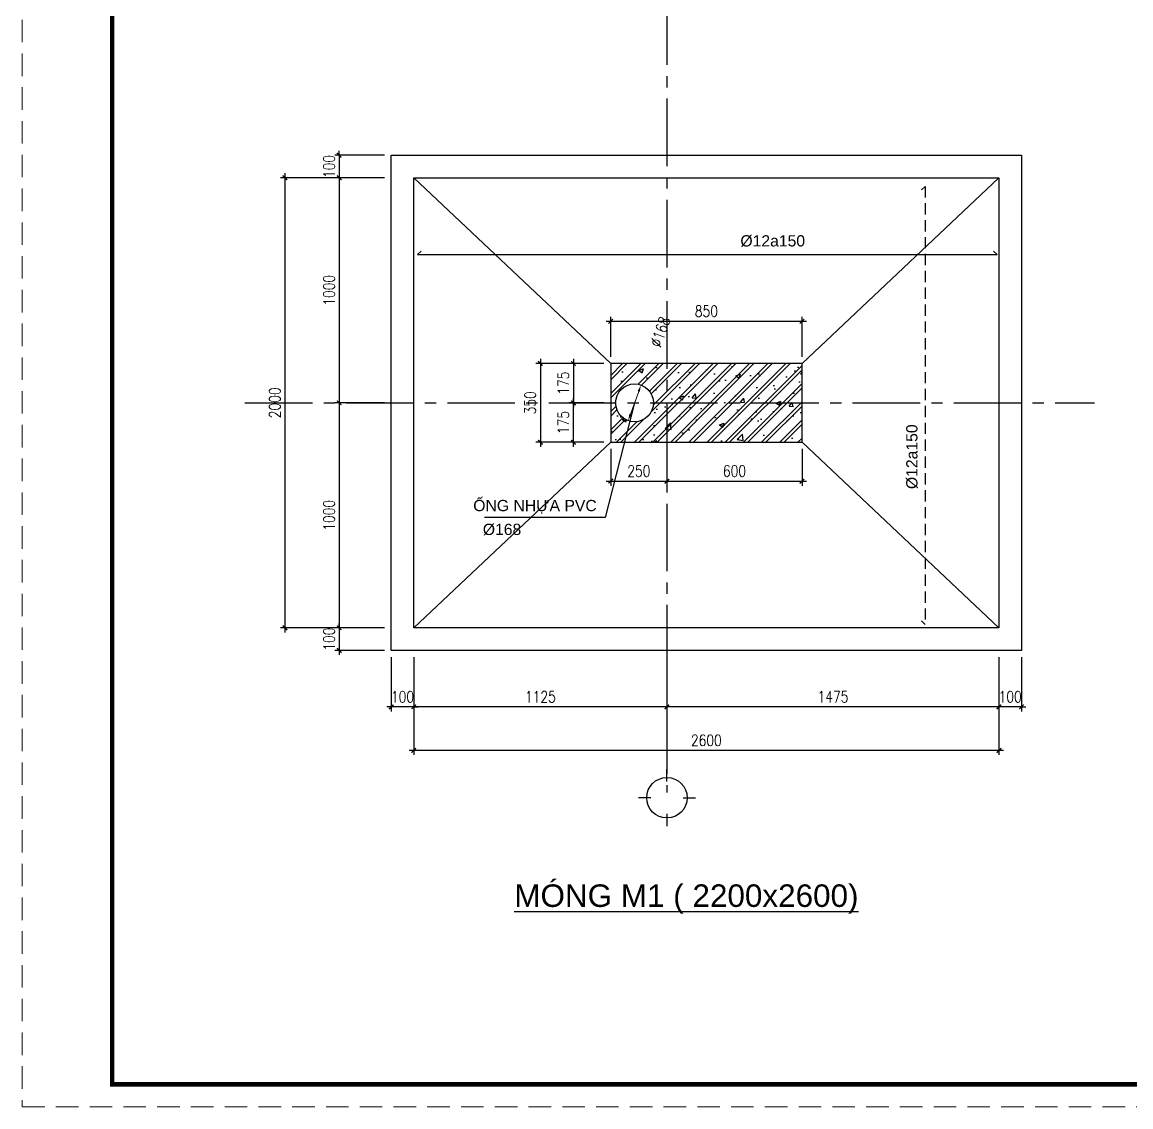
# Model space of a CAD drawing. Header units: inches. Extents: x 651127 to 1529722, y 768575 to 1021311.
# Drawn here: x 1090288 to 1114916, y 831541 to 855638 of the extents above; entities that cross this region are included whole.
import ezdxf
from ezdxf.enums import TextEntityAlignment as Align

# ---------------------------------------------------------------- set-up
doc = ezdxf.new("R2010")
doc.units = ezdxf.units.IN
doc.header["$LTSCALE"] = 1000
doc.header["$MEASUREMENT"] = 0
doc.linetypes.add('CENTER2', pattern=[1.125, 0.75, -0.125, 0.125, -0.125])
doc.linetypes.add('HIDDEN', pattern=[0.375, 0.25, -0.125])
doc.layers.get('DEFPOINTS').update_dxf_attribs({"color": 8, "lineweight": 9})
for name, color, linetype in [('DWGshare.com_1', 7, 'Continuous'), ('DWGshare.com_10', 7, 'Continuous'), ('DWGshare.com_11', 143, 'Continuous'), ('DWGshare.com_15', 1, 'Continuous'), ('DWGshare.com_16', 2, 'Continuous'), ('DWGshare.com_19', 136, 'Continuous'), ('DWGshare.com_2', 147, 'Continuous'), ('DWGshare.com_3', 7, 'Continuous'), ('DWGshare.com_38', 8, 'Continuous'), ('DWGshare.com_4', 8, 'CENTER2')]:
    doc.layers.add(name, color=color, linetype=linetype)
doc.layers.add('DWGshare.com_23', color=147, linetype='Continuous', lineweight=0)
doc.styles.add('DWGshare.com_15', font='romans.shx', dxfattribs={"width": 0.8})
doc.styles.add('DWGshare.com_2', font='VHELVEB.TTF')
doc.styles.add('DWGshare.com_4', font='romans.shx', dxfattribs={"width": 0.8})
doc.styles.add('DWGshare.com_6', font='VHELVEN.TTF')
doc.styles.add('DWGshare.com_9', font='VHELVEN.TTF', dxfattribs={"width": 0.8})
doc.dimstyles.new('DWGshare.com_11', dxfattribs={"dimscale": 100, "dimtxt": 2.5, "dimasz": 1.5, "dimexe": 1.5, "dimexo": 1.5, "dimgap": 0.9, "dimtad": 1, "dimdec": 0, "dimlfac": 0.2, "dimzin": 0, "dimdsep": 46, "dimtxsty": 'DWGshare.com_15', "dimcen": 4, "dimdle": 2, "dimclrd": 136, "dimclre": 136, "dimclrt": 7, "dimadec": 0, "dimazin": 0, "dimtfac": 1, "dimtdec": 0, "dimtix": 1, "dimtmove": 2, "dimatfit": 3, "dimfxl": 1, "dimtolj": 1, "dimtzin": 0, "dimlwd": -1, "dimlwe": -1, "dimarcsym": 0})
doc.dimstyles.new('DWGshare.com_3', dxfattribs={"dimscale": 100, "dimtxt": 2.5, "dimasz": 1, "dimexe": 1, "dimexo": 1.5, "dimgap": 1, "dimtad": 1, "dimdec": 0, "dimlfac": 0.2, "dimzin": 0, "dimdsep": 46, "dimtxsty": 'DWGshare.com_4', "dimblk": 'DWGshare.com_1', "dimcen": 1.5, "dimdle": 1, "dimclrd": 256, "dimclre": 256, "dimclrt": 7, "dimadec": 0, "dimazin": 0, "dimtfac": 1, "dimtdec": 0, "dimtix": 1, "dimtmove": 2, "dimatfit": 3, "dimfxl": 1, "dimtolj": 1, "dimtzin": 0, "dimarcsym": 0})

# ---------------------------------------------------------------- blocks, each defined once
blk = doc.blocks.new('DWGshare.com_1')
at = {"color": 0, "linetype": 'ByBlock', "const_width": 0.3}
blk.add_lwpolyline([(-0.5, -0.5), (0.5, 0.5)], dxfattribs=at)
blk = doc.blocks.new('*D276')
at = {"layer": 'DEFPOINTS', "color": 0, "transparency": 16777216}
for p in [(1098987, 841681), (1104612, 841681), (1098987, 840426)]:
    blk.add_point(p, dxfattribs=at)
at = {"layer": 'DWGshare.com_19', "lineweight": -2, "transparency": 16777216}
for p, q in [((1098987, 841531), (1098987, 840326)), ((1104612, 841531), (1104612, 840326)), ((1104712, 840426), (1098887, 840426))]:
    blk.add_line(p, q, dxfattribs=at)
at = {"layer": 'DWGshare.com_19', "lineweight": -2, "transparency": 16777216, "xscale": 100, "yscale": 100, "zscale": 100, "rotation": 180}
blk.add_blockref('DWGshare.com_1', (1098987, 840426), dxfattribs=at)
at = {"layer": 'DWGshare.com_19', "lineweight": -2, "transparency": 16777216, "xscale": 100, "yscale": 100, "zscale": 100}
blk.add_blockref('DWGshare.com_1', (1104612, 840426), dxfattribs=at)
at = {"layer": 'DWGshare.com_19', "color": 7, "transparency": 16777216, "insert": (1101800, 840651), "char_height": 250, "attachment_point": 5, "style": 'DWGshare.com_4'}
blk.add_mtext('\\A1;1125', dxfattribs=at)
blk = doc.blocks.new('*D279')
at = {"layer": 'DEFPOINTS', "color": 0, "transparency": 16777216}
for p in [(1098987, 841681), (1111987, 841681), (1098987, 839458)]:
    blk.add_point(p, dxfattribs=at)
at = {"layer": 'DWGshare.com_19', "lineweight": -2, "transparency": 16777216}
for p, q in [((1098987, 841531), (1098987, 839358)), ((1111987, 841531), (1111987, 839358)), ((1112087, 839458), (1098887, 839458))]:
    blk.add_line(p, q, dxfattribs=at)
at = {"layer": 'DWGshare.com_19', "lineweight": -2, "transparency": 16777216, "xscale": 100, "yscale": 100, "zscale": 100, "rotation": 180}
blk.add_blockref('DWGshare.com_1', (1098987, 839458), dxfattribs=at)
at = {"layer": 'DWGshare.com_19', "lineweight": -2, "transparency": 16777216, "xscale": 100, "yscale": 100, "zscale": 100}
blk.add_blockref('DWGshare.com_1', (1111987, 839458), dxfattribs=at)
at = {"layer": 'DWGshare.com_19', "color": 7, "transparency": 16777216, "insert": (1105487, 839683), "char_height": 250, "attachment_point": 5, "style": 'DWGshare.com_4'}
blk.add_mtext('\\A1;2600', dxfattribs=at)
blk = doc.blocks.new('*D281')
at = {"layer": 'DEFPOINTS', "color": 0, "transparency": 16777216}
for p in [(1098487, 852181), (1096125, 842181), (1098487, 842181)]:
    blk.add_point(p, dxfattribs=at)
at = {"layer": 'DWGshare.com_2', "lineweight": -2, "transparency": 16777216}
for p, q in [((1098337, 852181), (1096025, 852181)), ((1096125, 852281), (1096125, 842081)), ((1098337, 842181), (1096025, 842181))]:
    blk.add_line(p, q, dxfattribs=at)
at = {"layer": 'DWGshare.com_2', "lineweight": -2, "transparency": 16777216, "xscale": 100, "yscale": 100, "zscale": 100}
for p, rotation in [((1096125, 852181), 90), ((1096125, 842181), 270)]:
    blk.add_blockref('DWGshare.com_1', p, dxfattribs=dict(at, rotation=rotation))
at = {"layer": 'DWGshare.com_2', "color": 7, "transparency": 16777216, "insert": (1095900, 847181), "char_height": 250, "attachment_point": 5, "rotation": 90, "style": 'DWGshare.com_4'}
blk.add_mtext('\\A1;2000', dxfattribs=at)
blk = doc.blocks.new('*D282')
at = {"layer": 'DEFPOINTS', "color": 0, "transparency": 16777216}
for p in [(1098487, 847181), (1097330, 842181), (1098487, 842181)]:
    blk.add_point(p, dxfattribs=at)
at = {"layer": 'DWGshare.com_19', "lineweight": -2, "transparency": 16777216}
for p, q in [((1097330, 847281), (1097330, 842081)), ((1098337, 847181), (1097230, 847181)), ((1098337, 842181), (1097230, 842181))]:
    blk.add_line(p, q, dxfattribs=at)
at = {"layer": 'DWGshare.com_19', "lineweight": -2, "transparency": 16777216, "xscale": 100, "yscale": 100, "zscale": 100}
for p, rotation in [((1097330, 847181), 90), ((1097330, 842181), 270)]:
    blk.add_blockref('DWGshare.com_1', p, dxfattribs=dict(at, rotation=rotation))
at = {"layer": 'DWGshare.com_19', "color": 7, "transparency": 16777216, "insert": (1097105, 844681), "char_height": 250, "attachment_point": 5, "rotation": 90, "style": 'DWGshare.com_4'}
blk.add_mtext('\\A1;1000', dxfattribs=at)
blk = doc.blocks.new('*D283')
at = {"layer": 'DEFPOINTS', "color": 0, "transparency": 16777216}
for p in [(1098487, 842181), (1097330, 841681), (1098487, 841681)]:
    blk.add_point(p, dxfattribs=at)
at = {"layer": 'DWGshare.com_19', "lineweight": -2, "transparency": 16777216}
for p, q in [((1098337, 842181), (1097230, 842181)), ((1097330, 842181), (1097330, 842281)), ((1097330, 842181), (1097330, 841681)), ((1098337, 841681), (1097230, 841681)), ((1097330, 841681), (1097330, 841581))]:
    blk.add_line(p, q, dxfattribs=at)
at = {"layer": 'DWGshare.com_19', "lineweight": -2, "transparency": 16777216, "xscale": 100, "yscale": 100, "zscale": 100}
for p, rotation in [((1097330, 842181), 270), ((1097330, 841681), 90)]:
    blk.add_blockref('DWGshare.com_1', p, dxfattribs=dict(at, rotation=rotation))
at = {"layer": 'DWGshare.com_19', "color": 7, "transparency": 16777216, "insert": (1097105, 841931), "char_height": 250, "attachment_point": 5, "rotation": 90, "style": 'DWGshare.com_4'}
blk.add_mtext('\\A1;100', dxfattribs=at)
blk = doc.blocks.new('*D284')
at = {"layer": 'DEFPOINTS', "color": 0, "transparency": 16777216}
for p in [(1098487, 841681), (1098987, 841681), (1098487, 840426)]:
    blk.add_point(p, dxfattribs=at)
at = {"layer": 'DWGshare.com_19', "lineweight": -2, "transparency": 16777216}
for p, q in [((1098487, 841531), (1098487, 840326)), ((1098987, 841531), (1098987, 840326)), ((1098487, 840426), (1098387, 840426)), ((1098987, 840426), (1098487, 840426)), ((1098987, 840426), (1099087, 840426))]:
    blk.add_line(p, q, dxfattribs=at)
at = {"layer": 'DWGshare.com_19', "lineweight": -2, "transparency": 16777216, "xscale": 100, "yscale": 100, "zscale": 100}
blk.add_blockref('DWGshare.com_1', (1098487, 840426), dxfattribs=at)
at = {"layer": 'DWGshare.com_19', "lineweight": -2, "transparency": 16777216, "xscale": 100, "yscale": 100, "zscale": 100, "rotation": 180}
blk.add_blockref('DWGshare.com_1', (1098987, 840426), dxfattribs=at)
at = {"layer": 'DWGshare.com_19', "color": 7, "transparency": 16777216, "insert": (1098737, 840651), "char_height": 250, "attachment_point": 5, "style": 'DWGshare.com_4'}
blk.add_mtext('\\A1;100', dxfattribs=at)
blk = doc.blocks.new('*D285')
at = {"layer": 'DEFPOINTS', "color": 0, "transparency": 16777216}
for p in [(1098487, 852181), (1097330, 847181), (1098487, 847181)]:
    blk.add_point(p, dxfattribs=at)
at = {"layer": 'DWGshare.com_2', "lineweight": -2, "transparency": 16777216}
for p, q in [((1098337, 852181), (1097230, 852181)), ((1097330, 852281), (1097330, 847081)), ((1098337, 847181), (1097230, 847181))]:
    blk.add_line(p, q, dxfattribs=at)
at = {"layer": 'DWGshare.com_2', "lineweight": -2, "transparency": 16777216, "xscale": 100, "yscale": 100, "zscale": 100}
for p, rotation in [((1097330, 852181), 90), ((1097330, 847181), 270)]:
    blk.add_blockref('DWGshare.com_1', p, dxfattribs=dict(at, rotation=rotation))
at = {"layer": 'DWGshare.com_2', "color": 7, "transparency": 16777216, "insert": (1097105, 849681), "char_height": 250, "attachment_point": 5, "rotation": 90, "style": 'DWGshare.com_4'}
blk.add_mtext('\\A1;1000', dxfattribs=at)
blk = doc.blocks.new('*D286')
at = {"layer": 'DEFPOINTS', "color": 0, "transparency": 16777216}
for p in [(1098487, 852681), (1097330, 852181), (1098487, 852181)]:
    blk.add_point(p, dxfattribs=at)
at = {"layer": 'DWGshare.com_2', "lineweight": -2, "transparency": 16777216}
for p, q in [((1098337, 852681), (1097230, 852681)), ((1097330, 852681), (1097330, 852781)), ((1097330, 852681), (1097330, 852181)), ((1098337, 852181), (1097230, 852181)), ((1097330, 852181), (1097330, 852081))]:
    blk.add_line(p, q, dxfattribs=at)
at = {"layer": 'DWGshare.com_2', "lineweight": -2, "transparency": 16777216, "xscale": 100, "yscale": 100, "zscale": 100}
for p, rotation in [((1097330, 852681), 270), ((1097330, 852181), 90)]:
    blk.add_blockref('DWGshare.com_1', p, dxfattribs=dict(at, rotation=rotation))
at = {"layer": 'DWGshare.com_2', "color": 7, "transparency": 16777216, "insert": (1097105, 852431), "char_height": 250, "attachment_point": 5, "rotation": 90, "style": 'DWGshare.com_4'}
blk.add_mtext('\\A1;100', dxfattribs=at)
blk = doc.blocks.new('*D294')
at = {"layer": 'DEFPOINTS', "color": 0, "transparency": 16777216}
for p in [(1104612, 841681), (1111987, 841681), (1104612, 840426)]:
    blk.add_point(p, dxfattribs=at)
at = {"layer": 'DWGshare.com_19', "lineweight": -2, "transparency": 16777216}
for p, q in [((1104612, 841531), (1104612, 840326)), ((1111987, 841531), (1111987, 840326)), ((1112087, 840426), (1104512, 840426))]:
    blk.add_line(p, q, dxfattribs=at)
at = {"layer": 'DWGshare.com_19', "lineweight": -2, "transparency": 16777216, "xscale": 100, "yscale": 100, "zscale": 100, "rotation": 180}
blk.add_blockref('DWGshare.com_1', (1104612, 840426), dxfattribs=at)
at = {"layer": 'DWGshare.com_19', "lineweight": -2, "transparency": 16777216, "xscale": 100, "yscale": 100, "zscale": 100}
blk.add_blockref('DWGshare.com_1', (1111987, 840426), dxfattribs=at)
at = {"layer": 'DWGshare.com_19', "color": 7, "transparency": 16777216, "insert": (1108300, 840651), "char_height": 250, "attachment_point": 5, "style": 'DWGshare.com_4'}
blk.add_mtext('\\A1;1475', dxfattribs=at)
blk = doc.blocks.new('*D295')
at = {"layer": 'DEFPOINTS', "color": 0, "transparency": 16777216}
for p in [(1111987, 841681), (1112487, 841681), (1111987, 840426)]:
    blk.add_point(p, dxfattribs=at)
at = {"layer": 'DWGshare.com_19', "lineweight": -2, "transparency": 16777216}
for p, q in [((1111987, 841531), (1111987, 840326)), ((1112487, 841531), (1112487, 840326)), ((1111987, 840426), (1111887, 840426)), ((1112487, 840426), (1111987, 840426)), ((1112487, 840426), (1112587, 840426))]:
    blk.add_line(p, q, dxfattribs=at)
at = {"layer": 'DWGshare.com_19', "lineweight": -2, "transparency": 16777216, "xscale": 100, "yscale": 100, "zscale": 100}
blk.add_blockref('DWGshare.com_1', (1111987, 840426), dxfattribs=at)
at = {"layer": 'DWGshare.com_19', "lineweight": -2, "transparency": 16777216, "xscale": 100, "yscale": 100, "zscale": 100, "rotation": 180}
blk.add_blockref('DWGshare.com_1', (1112487, 840426), dxfattribs=at)
at = {"layer": 'DWGshare.com_19', "color": 7, "transparency": 16777216, "insert": (1112237, 840651), "char_height": 250, "attachment_point": 5, "style": 'DWGshare.com_4'}
blk.add_mtext('\\A1;100', dxfattribs=at)
blk = doc.blocks.new('*D296')
at = {"layer": 'DEFPOINTS', "color": 0, "transparency": 16777216}
for p in [(1103362, 846306), (1104612, 846306), (1104612, 845440)]:
    blk.add_point(p, dxfattribs=at)
at = {"layer": 'DWGshare.com_19', "lineweight": -2, "transparency": 16777216}
for p, q in [((1103362, 846156), (1103362, 845340)), ((1104612, 846156), (1104612, 845340)), ((1103262, 845440), (1104712, 845440))]:
    blk.add_line(p, q, dxfattribs=at)
at = {"layer": 'DWGshare.com_19', "lineweight": -2, "transparency": 16777216, "xscale": 100, "yscale": 100, "zscale": 100, "rotation": 180}
blk.add_blockref('DWGshare.com_1', (1103362, 845440), dxfattribs=at)
at = {"layer": 'DWGshare.com_19', "lineweight": -2, "transparency": 16777216, "xscale": 100, "yscale": 100, "zscale": 100}
blk.add_blockref('DWGshare.com_1', (1104612, 845440), dxfattribs=at)
at = {"layer": 'DWGshare.com_19', "color": 7, "transparency": 16777216, "insert": (1103987, 845665), "char_height": 250, "attachment_point": 5, "style": 'DWGshare.com_4'}
blk.add_mtext('\\A1;250', dxfattribs=at)
blk = doc.blocks.new('*D297')
at = {"layer": 'DEFPOINTS', "color": 0, "transparency": 16777216}
for p in [(1104612, 846306), (1107612, 846306), (1107612, 845440)]:
    blk.add_point(p, dxfattribs=at)
at = {"layer": 'DWGshare.com_19', "lineweight": -2, "transparency": 16777216}
for p, q in [((1104612, 846156), (1104612, 845340)), ((1107612, 846156), (1107612, 845340)), ((1104512, 845440), (1107712, 845440))]:
    blk.add_line(p, q, dxfattribs=at)
at = {"layer": 'DWGshare.com_19', "lineweight": -2, "transparency": 16777216, "xscale": 100, "yscale": 100, "zscale": 100, "rotation": 180}
blk.add_blockref('DWGshare.com_1', (1104612, 845440), dxfattribs=at)
at = {"layer": 'DWGshare.com_19', "lineweight": -2, "transparency": 16777216, "xscale": 100, "yscale": 100, "zscale": 100}
blk.add_blockref('DWGshare.com_1', (1107612, 845440), dxfattribs=at)
at = {"layer": 'DWGshare.com_19', "color": 7, "transparency": 16777216, "insert": (1106112, 845665), "char_height": 250, "attachment_point": 5, "style": 'DWGshare.com_4'}
blk.add_mtext('\\A1;600', dxfattribs=at)
blk = doc.blocks.new('*D298')
at = {"layer": 'DEFPOINTS', "color": 0, "transparency": 16777216}
for p in [(1103362, 848056), (1102534, 847181), (1103362, 847181)]:
    blk.add_point(p, dxfattribs=at)
at = {"layer": 'DWGshare.com_19', "lineweight": -2, "transparency": 16777216}
for p, q in [((1103212, 848056), (1102434, 848056)), ((1102534, 848156), (1102534, 847081)), ((1103212, 847181), (1102434, 847181))]:
    blk.add_line(p, q, dxfattribs=at)
at = {"layer": 'DWGshare.com_19', "lineweight": -2, "transparency": 16777216, "xscale": 100, "yscale": 100, "zscale": 100}
for p, rotation in [((1102534, 848056), 90), ((1102534, 847181), 270)]:
    blk.add_blockref('DWGshare.com_1', p, dxfattribs=dict(at, rotation=rotation))
at = {"layer": 'DWGshare.com_19', "color": 7, "transparency": 16777216, "insert": (1102309, 847618), "char_height": 250, "attachment_point": 5, "rotation": 90, "style": 'DWGshare.com_4'}
blk.add_mtext('\\A1;175', dxfattribs=at)
blk = doc.blocks.new('*D299')
at = {"layer": 'DEFPOINTS', "color": 0, "transparency": 16777216}
for p in [(1102534, 847181), (1103362, 847181), (1103362, 846306)]:
    blk.add_point(p, dxfattribs=at)
at = {"layer": 'DWGshare.com_19', "lineweight": -2, "transparency": 16777216}
for p, q in [((1102534, 846206), (1102534, 847281)), ((1103212, 847181), (1102434, 847181)), ((1103212, 846306), (1102434, 846306))]:
    blk.add_line(p, q, dxfattribs=at)
at = {"layer": 'DWGshare.com_19', "lineweight": -2, "transparency": 16777216, "xscale": 100, "yscale": 100, "zscale": 100}
for p, rotation in [((1102534, 847181), 90), ((1102534, 846306), 270)]:
    blk.add_blockref('DWGshare.com_1', p, dxfattribs=dict(at, rotation=rotation))
at = {"layer": 'DWGshare.com_19', "color": 7, "transparency": 16777216, "insert": (1102309, 846743), "char_height": 250, "attachment_point": 5, "rotation": 90, "style": 'DWGshare.com_4'}
blk.add_mtext('\\A1;175', dxfattribs=at)
blk = doc.blocks.new('*D300')
at = {"layer": 'DEFPOINTS', "color": 0, "transparency": 16777216}
for p in [(1103162, 848056), (1101799, 846306), (1103162, 846306)]:
    blk.add_point(p, dxfattribs=at)
at = {"layer": 'DWGshare.com_19', "lineweight": -2, "transparency": 16777216}
for p, q in [((1103012, 848056), (1101699, 848056)), ((1101799, 848156), (1101799, 846206)), ((1103012, 846306), (1101699, 846306))]:
    blk.add_line(p, q, dxfattribs=at)
at = {"layer": 'DWGshare.com_19', "lineweight": -2, "transparency": 16777216, "xscale": 100, "yscale": 100, "zscale": 100}
for p, rotation in [((1101799, 848056), 90), ((1101799, 846306), 270)]:
    blk.add_blockref('DWGshare.com_1', p, dxfattribs=dict(at, rotation=rotation))
at = {"layer": 'DWGshare.com_19', "color": 7, "transparency": 16777216, "insert": (1101574, 847181), "char_height": 250, "attachment_point": 5, "rotation": 90, "style": 'DWGshare.com_4'}
blk.add_mtext('\\A1;350', dxfattribs=at)
blk = doc.blocks.new('*D301')
at = {"layer": 'DEFPOINTS', "color": 0, "transparency": 16777216}
for p in [(1104035, 847576), (1103749, 846786)]:
    blk.add_point(p, dxfattribs=at)
at = {"layer": 'DWGshare.com_23', "color": 136, "transparency": 16777216}
blk.add_line((1103800, 846927), (1103984, 847434), dxfattribs=at)
for points in [[(1103960, 847443), (1104007, 847426), (1104035, 847576)], [(1103777, 846935), (1103824, 846918), (1103749, 846786)]]:
    blk.add_solid(points, dxfattribs=at)
at = {"layer": 'DWGshare.com_23', "color": 7, "transparency": 16777216, "insert": (1104462, 848758), "char_height": 250, "attachment_point": 5, "rotation": 70.1325, "style": 'DWGshare.com_15'}
blk.add_mtext('\\A1;∅168', dxfattribs=at)
blk = doc.blocks.new('*D308')
at = {"layer": 'DEFPOINTS', "color": 0, "transparency": 16777216}
for p in [(1107612, 848992), (1103362, 848056), (1107612, 848056)]:
    blk.add_point(p, dxfattribs=at)
at = {"layer": 'DWGshare.com_19', "lineweight": -2, "transparency": 16777216}
for p, q in [((1103262, 848992), (1107712, 848992)), ((1103362, 848206), (1103362, 849092)), ((1107612, 848206), (1107612, 849092))]:
    blk.add_line(p, q, dxfattribs=at)
at = {"layer": 'DWGshare.com_19', "lineweight": -2, "transparency": 16777216, "xscale": 100, "yscale": 100, "zscale": 100, "rotation": 180}
blk.add_blockref('DWGshare.com_1', (1103362, 848992), dxfattribs=at)
at = {"layer": 'DWGshare.com_19', "lineweight": -2, "transparency": 16777216, "xscale": 100, "yscale": 100, "zscale": 100}
blk.add_blockref('DWGshare.com_1', (1107612, 848992), dxfattribs=at)
at = {"layer": 'DWGshare.com_19', "color": 7, "transparency": 16777216, "insert": (1105487, 849217), "char_height": 250, "attachment_point": 5, "style": 'DWGshare.com_4'}
blk.add_mtext('\\A1;850', dxfattribs=at)
blk = doc.blocks.new('DWGshare.com_2')
for p, q in [((0, 320), (0, 560)), ((-320, 0), (-560, 0)), ((320, 0), (560, 0)), ((0, -320), (0, -560))]:
    blk.add_line(p, q)
blk.add_circle((0, 0), 400)
at = {"linetype": 'Continuous', "style": 'DWGshare.com_2'}
blk.add_attdef('2', text='', height=350, dxfattribs=at).set_placement((0, 0), align=Align.MIDDLE_CENTER)

msp = doc.modelspace()

# ---------------------------------------------------------------- hatches: boundary and pattern name
at = {"layer": 'DWGshare.com_38'}
h = msp.add_hatch(dxfattribs=at)
h.set_pattern_fill('BETONG', color=256, scale=150, style=0, pattern_type=2)
h.set_pattern_definition([(50, (-1730, 59400), (1075.8903, -94.1282), [112.5, -1237.5]), (355, (-1730, 59400), (-208.127, 1128.2882), [90, -990]), (100.4514, (-1640.4, 59392.2), (867.7641, 1034.1593), [95.6103, -1051.7132]), (46.1842, (-1730, 59700), (1600.8616, -248.2785), [168.75, -1856.25]), (96.6356, (-1596.6, 59679.3), (1401.994, 1461.1768), [143.4154, -1577.5695]), (351.1842, (-1730, 59700), (1401.993, 1461.178), [135, -1485]), (21, (-1580, 59625), (895.3606, -603.92834), [112.5, -1237.5]), (326, (-1580, 59625), (364.973, 1087.7251), [90, -990]), (71.4514, (-1505.4, 59574.7), (1260.33394, 483.79575), [95.6103, -1051.7132]), (37.5, (-1730.02, 59400), (18.23978, 499.34078), [0, -978, 0, -1005, 0, -993.75]), (7.5, (-1730, 59400), (394.6043, 591.61757), [0, -573, 0, -955.5, 0, -378.75]), (327.5, (-2064.52, 59400), (800.73365, -33.83231), [0, -375, 0, -1170, 0, -1552.5]), (317.5, (-2214.5, 59400), (874.77925, 150.15747), [0, -487.5, 0, -777, 0, -1102.5]), (45, (-1730.02, 59400), (-201.52543, 201.52543), []), (45, (-1730.02, 59497.5), (-201.52543, 201.52543), [])])
h.paths.add_polyline_path([(1107612.1, 846305.5), (1107612.1, 848055.5), (1103362.1, 848055.5), (1103362.1, 846305.5)])
edge = h.paths.add_edge_path(flags=16)
edge.add_arc((1103891.9, 847180.5), 420, 0, 360)

# ---------------------------------------------------------------- linework, layer by layer
at = {"layer": 'DEFPOINTS', "linetype": 'HIDDEN', "ltscale": 2}
msp.add_lwpolyline([(1090287.6, 831540.9), (1174387.6, 831540.9), (1174387.6, 890940.9), (1090287.6, 890940.9)], close=True, dxfattribs=at)
at = {"layer": 'DWGshare.com_1', "const_width": 100}
msp.add_lwpolyline([(1092287.6, 832040.9), (1173887.6, 832040.9), (1173887.6, 890440.9), (1092287.6, 890440.9)], close=True, dxfattribs=at)
at = {"layer": 'DWGshare.com_11'}
msp.add_lwpolyline([(1098487.1, 841680.5), (1098487.1, 852680.5), (1112487.1, 852680.5), (1112487.1, 841680.5)], close=True, dxfattribs=at)
at = {"layer": 'DWGshare.com_15'}
msp.add_circle((1103891.9, 847180.5), 420, dxfattribs=at)
at = {"layer": 'DWGshare.com_3'}
for p, q in [((1103362.1, 848055.5), (1098987.1, 852180.5)), ((1107612.1, 848055.5), (1111987.1, 852180.5)), ((1103362.1, 846305.5), (1098987.1, 842180.5)), ((1107612.1, 846305.5), (1111987.1, 842180.5))]:
    msp.add_line(p, q, dxfattribs=at)
for points in [[(1098987.1, 842180.5), (1098987.1, 852180.5), (1111987.1, 852180.5), (1111987.1, 842180.5)], [(1107612.1, 846305.5), (1107612.1, 848055.5), (1103362.1, 848055.5), (1103362.1, 846305.5)], [(1107612.1, 846305.5), (1107612.1, 848055.5), (1103362.1, 848055.5), (1103362.1, 846305.5)]]:
    msp.add_lwpolyline(points, close=True, dxfattribs=at)
at = {"layer": 'DWGshare.com_3', "color": 1, "linetype": 'HIDDEN'}
msp.add_lwpolyline([(1110268.7, 851914.4), (1110344.3, 851990.1), (1110344.3, 842258.4), (1110268.7, 842338.7)], dxfattribs=at)
at = {"layer": 'DWGshare.com_3', "color": 1}
msp.add_lwpolyline([(1099148.1, 850552.8), (1099072.4, 850477.1), (1111946.8, 850477.1), (1111866.5, 850552.8)], dxfattribs=at)
at = {"layer": 'DWGshare.com_4', "ltscale": 2}
for p, q in [((1104612.1, 887689.8), (1104612.1, 838520.6)), ((1095235.4, 847180.5), (1114109.8, 847180.5))]:
    msp.add_line(p, q, dxfattribs=at)

# ---------------------------------------------------------------- block references
at = {"layer": 'DWGshare.com_16', "color": 31, "xscale": 1.125, "yscale": 1.125, "zscale": 1.125}
msp.add_blockref('DWGshare.com_2', (1104612.1, 838408.8), dxfattribs=at)

# ---------------------------------------------------------------- texts
at = {"layer": 'DWGshare.com_10'}
for s, height, style, p in [('Þ12a150', 250, 'DWGshare.com_6', (1106961.4, 850780.3)), ('OÁNG NHÖÏA PVC', 250, 'DWGshare.com_6', (1101680, 844909.2)), ('Þ168', 250, 'DWGshare.com_6', (1100948, 844370)), ('%%UMOÙNG M1 ( 2200x2600)', 500, 'DWGshare.com_9', (1105043.6, 836222.1))]:
    msp.add_text(s, height=height, dxfattribs=dict(at, style=style)).set_placement(p, align=Align.MIDDLE)
at = {"layer": 'DWGshare.com_10', "style": 'DWGshare.com_6'}
msp.add_text('Þ12a150', height=250, rotation=90, dxfattribs=at).set_placement((1110051.1, 845983.4), align=Align.MIDDLE)

# ---------------------------------------------------------------- dimensions: what is measured, and where the dimension line sits
at = {"layer": 'DWGshare.com_19'}
for base, p1, p2, picture, middle in [((1107612.1, 848992.2), (1103362.1, 848055.5), (1107612.1, 848055.5), '*D308', (1105487.1, 849217.2)), ((1104612.1, 845440), (1103362.1, 846305.5), (1104612.1, 846305.5), '*D296', (1103987.1, 845665)), ((1107612.1, 845440), (1104612.1, 846305.5), (1107612.1, 846305.5), '*D297', (1106112.1, 845665)), ((1098487.1, 840425.9), (1098987.1, 841680.5), (1098487.1, 841680.5), '*D284', (1098737.1, 840650.9)), ((1098987.1, 840425.9), (1104612.1, 841680.5), (1098987.1, 841680.5), '*D276', (1101799.6, 840650.9)), ((1098987.1, 839457.7), (1111987.1, 841680.5), (1098987.1, 841680.5), '*D279', (1105487.1, 839682.7)), ((1104612.1, 840425.9), (1111987.1, 841680.5), (1104612.1, 841680.5), '*D294', (1108299.6, 840650.9)), ((1111987.1, 840425.9), (1112487.1, 841680.5), (1111987.1, 841680.5), '*D295', (1112237.1, 840650.9))]:
    dim = msp.add_linear_dim(base=base, p1=p1, p2=p2, dimstyle='DWGshare.com_3', dxfattribs=at)
    dim.commit()
    dim.dimension.update_dxf_attribs({"geometry": picture, "text_midpoint": middle})
for base, p1, p2, angle, picture, middle in [((1101798.8, 846305.5), (1103162.1, 848055.5), (1103162.1, 846305.5), 90, '*D300', (1101573.8, 847180.5)), ((1102534.5, 847180.5), (1103362.1, 848055.5), (1103362.1, 847180.5), 90, '*D298', (1102309.5, 847618)), ((1097329.6, 842180.5), (1098487.1, 847180.5), (1098487.1, 842180.5), 90, '*D282', (1097104.6, 844680.5)), ((1102534.5, 847180.5), (1103362.1, 846305.5), (1103362.1, 847180.5), 270, '*D299', (1102309.5, 846743)), ((1097329.6, 841680.5), (1098487.1, 842180.5), (1098487.1, 841680.5), 90, '*D283', (1097104.6, 841930.5))]:
    dim = msp.add_linear_dim(base=base, p1=p1, p2=p2, angle=angle, dimstyle='DWGshare.com_3', dxfattribs=at)
    dim.commit()
    dim.dimension.update_dxf_attribs({"geometry": picture, "text_midpoint": middle})
at = {"layer": 'DWGshare.com_2'}
for base, p1, p2, picture, middle in [((1097329.6, 852180.5), (1098487.1, 852680.5), (1098487.1, 852180.5), '*D286', (1097104.6, 852430.5)), ((1096125.4, 842180.5), (1098487.1, 852180.5), (1098487.1, 842180.5), '*D281', (1095900.4, 847180.5)), ((1097329.6, 847180.5), (1098487.1, 852180.5), (1098487.1, 847180.5), '*D285', (1097104.6, 849680.5))]:
    dim = msp.add_linear_dim(base=base, p1=p1, p2=p2, angle=90, dimstyle='DWGshare.com_3', dxfattribs=at)
    dim.commit()
    dim.dimension.update_dxf_attribs({"geometry": picture, "text_midpoint": middle})
at = {"layer": 'DWGshare.com_23'}
dim = msp.add_diameter_dim_2p(p1=(1103749.1, 846785.5), p2=(1104034.6, 847575.5), dimstyle='DWGshare.com_11', dxfattribs=at)
dim.commit()
dim.dimension.update_dxf_attribs({"geometry": '*D301', "text_midpoint": (1104461.9, 848757.9), "dimtype": 163})

# ---------------------------------------------------------------- leaders
at = {"layer": 'DWGshare.com_19'}
msp.add_leader([(1103891.9, 847180.5), (1103236.4, 844631.2), (1100558.1, 844631.2)], dimstyle='DWGshare.com_3', override={"dimtad": 0}, dxfattribs=at)

doc.saveas('drawing.dxf')
